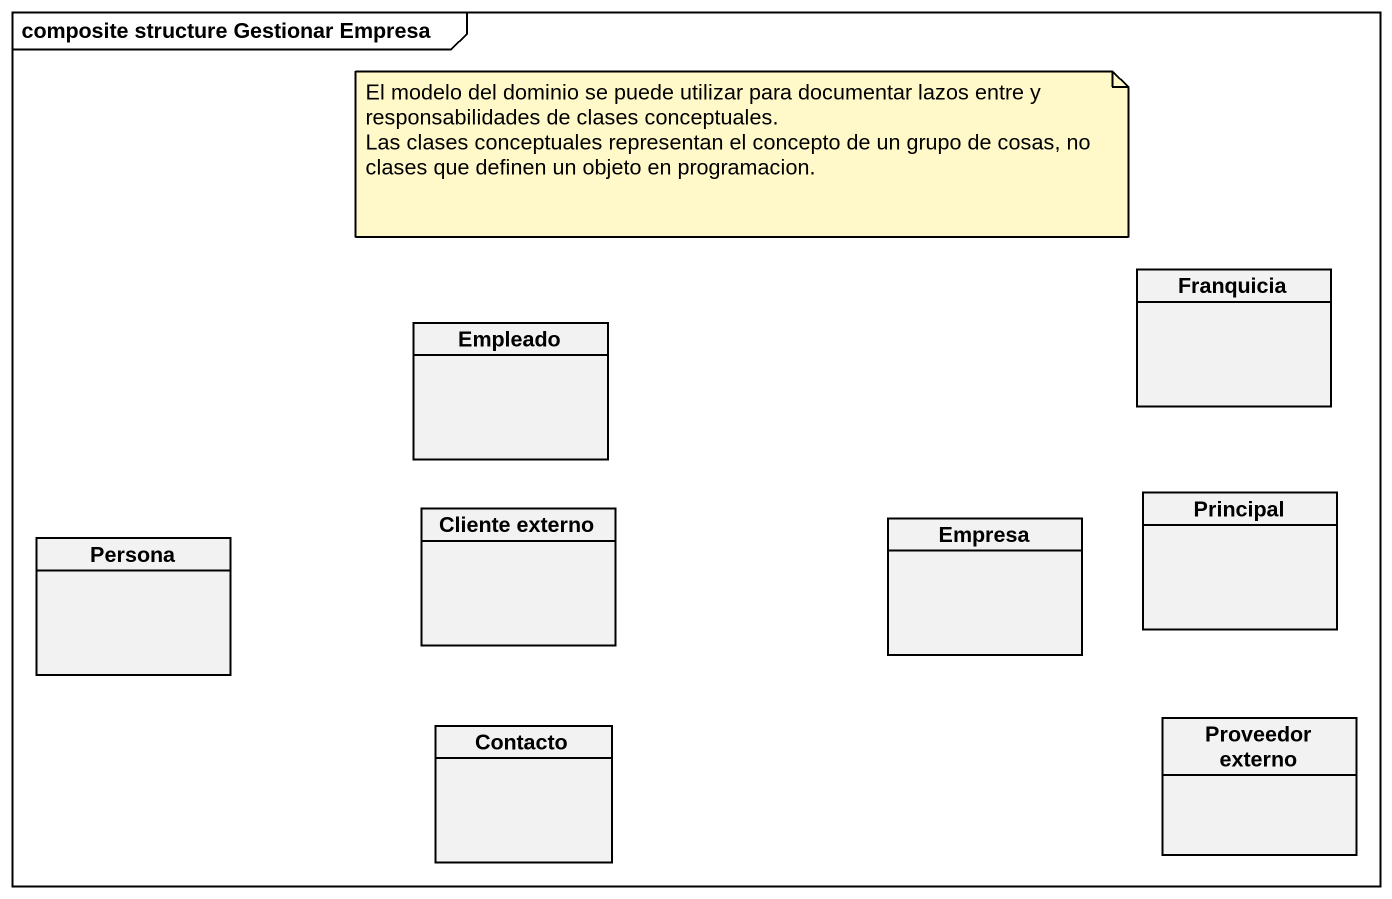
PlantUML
@startuml
mainframe composite structure Gestionar Empresa
hide circle
hide empty members
class Franquicia
class Empleado
class Persona
class "Cliente externo" as Cliente_externo
class Empresa
class Principal
class "Proveedor externo" as Proveedor_externo
class Contacto
note as N1
  El modelo del dominio se puede utilizar para documentar lazos entre y responsabilidades de clases conceptuales.
  Las clases conceptuales representan el concepto de un grupo de cosas, no clases que definen un objeto en programacion.
end note
@enduml
